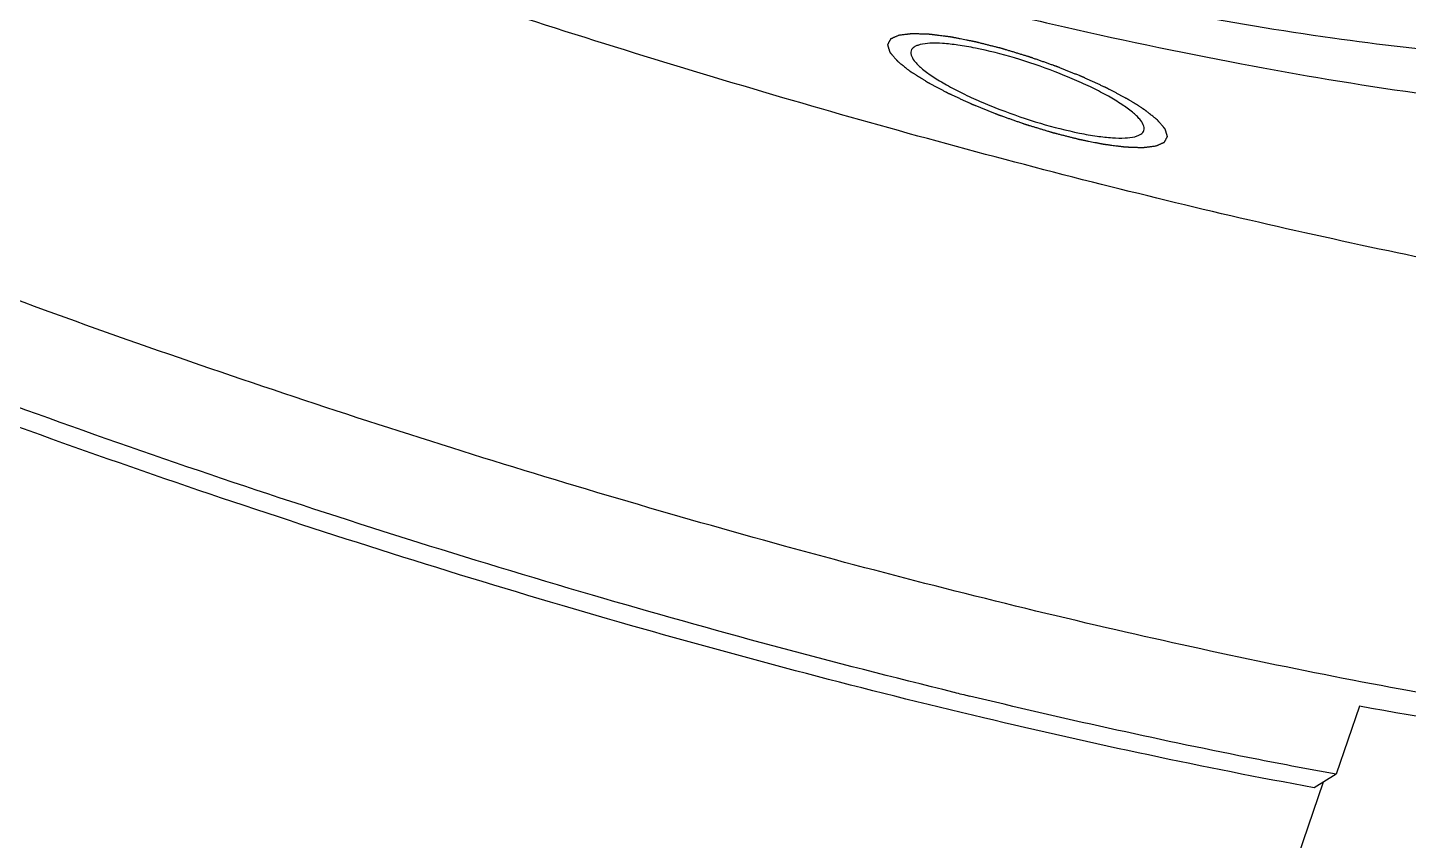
# Model space of a CAD drawing. Header units: millimetres. Extents: x 0 to 420, y 0 to 297.
# Drawn here: x 109.06 to 137.13, y 146.55 to 163.09 of the extents above; entities that cross this region are included whole.
import ezdxf

# ---------------------------------------------------------------- set-up
doc = ezdxf.new("R2010")
doc.units = ezdxf.units.MM
doc.header["$LTSCALE"] = 23.1
doc.linetypes.add('DASHED', pattern=[0.2, 0.1, -0.1])
doc.layers.get('0').update_dxf_attribs({"linetype": 'CONTINUOUS'})
doc.layers.add('3_ALL_AXES', color=7, linetype='CONTINUOUS')
doc.layers.add('7_ALL_FEATURES', color=7, linetype='CONTINUOUS')

msp = doc.modelspace()

# ---------------------------------------------------------------- linework, layer by layer
at = {"color": 4, "linetype": 'DASHED'}
msp.add_line((121.224, 106.443), (135.403, 147.742), dxfattribs=at)
at = {"color": 7, "linetype": 'CONTINUOUS'}
for points, knots in [([(161.192, 159.264), (161.151, 159.145), (161.047, 158.912), (160.751, 158.466), (160.205, 157.962), (159.339, 157.48), (158.25, 157.094), (156.941, 156.804), (155.417, 156.61), (153.686, 156.513), (151.757, 156.513), (149.639, 156.612), (147.345, 156.808), (144.888, 157.101), (141.319, 157.632), (136.56, 158.534), (130.584, 159.932), (124.337, 161.643), (117.963, 163.627), (111.608, 165.839), (105.415, 168.229), (99.527, 170.743), (94.078, 173.321), (89.893, 175.533), (86.866, 177.3), (85.468, 178.175), (84.801, 178.61)], [0, 0, 0, 0, 0.004615, 0.009356, 0.019641, 0.031602, 0.045669, 0.062071, 0.080907, 0.1022, 0.125913, 0.151976, 0.180286, 0.21072, 0.243131, 0.313227, 0.389133, 0.469235, 0.551805, 0.635047, 0.71715, 0.796331, 0.870885, 0.939237, 0.970654, 1, 1, 1, 1]), ([(144.73, 162.806), (144.476, 162.735), (143.925, 162.616), (143.035, 162.498), (142.035, 162.431), (140.495, 162.41), (138.328, 162.527), (135.475, 162.861), (132.318, 163.391), (128.915, 164.108), (125.328, 165), (122.893, 165.69), (121.656, 166.061)], [0, 0, 0, 0, 0.033697, 0.071853, 0.114482, 0.16153, 0.268413, 0.391234, 0.528151, 0.67693, 0.835152, 1, 1, 1, 1]), ([(121.668, 165.356), (123.055, 164.937), (125.786, 164.157), (129.81, 163.151), (133.627, 162.343), (137.165, 161.747), (140.357, 161.374), (142.776, 161.248), (144.491, 161.277), (145.6, 161.357), (146.582, 161.495), (147.189, 161.634), (147.468, 161.716)], [0, 0, 0, 0, 0.165363, 0.324125, 0.473362, 0.610565, 0.73342, 0.840024, 0.886805, 0.929081, 0.966805, 1, 1, 1, 1])]:
    msp.add_open_spline(points, degree=3, knots=knots, dxfattribs=at)
at = {"color": 2, "linetype": 'CONTINUOUS'}
for points in [[(126.769, 162.928), (126.762, 162.925), (126.748, 162.919), (126.727, 162.91), (126.706, 162.9), (126.685, 162.891), (126.668, 162.883), (126.654, 162.877), (126.643, 162.872), (126.635, 162.868), (126.628, 162.865), (126.623, 162.862), (126.617, 162.86), (126.613, 162.858), (126.609, 162.857), (126.607, 162.856), (126.605, 162.855), (126.604, 162.854), (126.603, 162.854), (126.602, 162.853), (126.602, 162.853), (126.601, 162.853), (126.601, 162.853), (126.601, 162.853), (126.601, 162.852), (126.601, 162.851), (126.6, 162.85), (126.599, 162.849), (126.599, 162.848), (126.597, 162.845), (126.596, 162.842), (126.594, 162.839), (126.592, 162.835), (126.589, 162.83), (126.586, 162.824), (126.582, 162.817), (126.577, 162.807), (126.571, 162.795), (126.564, 162.783), (126.559, 162.774), (126.555, 162.767), (126.552, 162.761), (126.549, 162.756), (126.548, 162.752), (126.546, 162.749), (126.544, 162.746), (126.543, 162.743), (126.542, 162.742), (126.541, 162.74), (126.541, 162.74), (126.54, 162.739), (126.54, 162.738), (126.54, 162.738), (126.54, 162.738), (126.54, 162.737), (126.54, 162.737), (126.54, 162.736), (126.541, 162.735), (126.541, 162.734), (126.541, 162.733), (126.542, 162.731), (126.543, 162.727), (126.544, 162.724), (126.546, 162.719), (126.547, 162.714), (126.549, 162.708), (126.551, 162.7), (126.554, 162.691), (126.558, 162.678), (126.563, 162.662), (126.568, 162.647), (126.572, 162.634), (126.575, 162.625), (126.577, 162.617), (126.579, 162.61), (126.581, 162.606), (126.582, 162.601), (126.583, 162.597), (126.584, 162.594), (126.585, 162.592), (126.585, 162.59), (126.586, 162.589), (126.586, 162.588), (126.586, 162.587), (126.586, 162.587), (126.586, 162.587), (126.587, 162.586), (126.587, 162.586), (126.588, 162.585), (126.589, 162.584), (126.59, 162.582), (126.592, 162.581), (126.594, 162.578), (126.597, 162.574), (126.601, 162.57), (126.606, 162.564), (126.611, 162.558), (126.618, 162.55), (126.626, 162.541), (126.635, 162.529), (126.649, 162.514), (126.665, 162.495), (126.681, 162.476), (126.694, 162.46), (126.704, 162.449), (126.712, 162.439), (126.719, 162.431), (126.724, 162.426), (126.729, 162.42), (126.733, 162.415), (126.736, 162.411), (126.738, 162.409), (126.74, 162.407), (126.741, 162.405), (126.742, 162.404), (126.743, 162.403), (126.743, 162.403), (126.743, 162.403), (126.744, 162.402), (126.745, 162.402), (126.746, 162.401), (126.747, 162.399), (126.749, 162.398), (126.752, 162.396), (126.755, 162.393), (126.761, 162.389), (126.767, 162.383), (126.775, 162.377), (126.783, 162.371), (126.794, 162.362), (126.807, 162.352), (126.823, 162.339), (126.845, 162.322), (126.871, 162.301), (126.898, 162.279), (126.919, 162.262), (126.935, 162.25), (126.948, 162.239), (126.959, 162.23), (126.967, 162.224), (126.975, 162.218), (126.982, 162.212), (126.987, 162.208), (126.99, 162.206), (126.993, 162.203), (126.995, 162.202), (126.997, 162.2), (126.998, 162.199), (126.999, 162.199), (127, 162.198), (127.002, 162.197), (127.005, 162.195), (127.007, 162.193), (127.011, 162.191), (127.015, 162.188), (127.023, 162.184), (127.032, 162.178), (127.042, 162.171), (127.053, 162.164), (127.068, 162.155), (127.086, 162.144), (127.107, 162.13), (127.136, 162.112), (127.172, 162.089), (127.209, 162.066), (127.237, 162.048), (127.259, 162.034), (127.281, 162.021), (127.299, 162.009), (127.313, 162), (127.322, 161.994), (127.329, 161.99), (127.335, 161.986), (127.339, 161.984), (127.343, 161.982), (127.344, 161.98), (127.346, 161.98), (127.347, 161.979), (127.35, 161.978), (127.353, 161.975), (127.359, 161.973), (127.366, 161.969), (127.374, 161.964), (127.385, 161.958), (127.403, 161.949), (127.425, 161.937), (127.452, 161.923), (127.478, 161.909), (127.514, 161.89), (127.558, 161.867), (127.602, 161.843), (127.637, 161.824), (127.664, 161.81), (127.69, 161.796), (127.713, 161.784), (127.73, 161.775), (127.741, 161.769), (127.75, 161.765), (127.757, 161.761), (127.762, 161.758), (127.766, 161.756), (127.768, 161.755), (127.77, 161.754), (127.772, 161.753), (127.775, 161.752), (127.779, 161.75), (127.785, 161.747), (127.793, 161.743), (127.804, 161.739), (127.816, 161.733), (127.837, 161.723), (127.863, 161.711), (127.894, 161.697), (127.925, 161.683), (127.966, 161.664), (128.017, 161.64), (128.079, 161.612), (128.131, 161.588), (128.172, 161.569), (128.198, 161.557), (128.219, 161.548), (128.234, 161.54), (128.247, 161.535), (128.256, 161.53), (128.261, 161.528), (128.265, 161.526), (128.269, 161.525), (128.275, 161.522), (128.284, 161.518), (128.298, 161.513), (128.315, 161.506), (128.337, 161.497), (128.364, 161.486), (128.408, 161.469), (128.463, 161.446), (128.53, 161.42), (128.596, 161.393), (128.651, 161.371), (128.695, 161.353), (128.723, 161.342), (128.745, 161.333), (128.761, 161.326), (128.775, 161.321), (128.785, 161.317), (128.79, 161.315), (128.794, 161.313), (128.799, 161.312), (128.804, 161.31), (128.814, 161.306), (128.829, 161.301), (128.846, 161.295), (128.869, 161.287), (128.898, 161.277), (128.944, 161.261), (129.001, 161.24), (129.07, 161.216), (129.139, 161.192), (129.197, 161.171), (129.243, 161.155), (129.272, 161.145), (129.295, 161.137), (129.312, 161.131), (129.326, 161.126), (129.336, 161.122), (129.342, 161.12), (129.346, 161.119), (129.351, 161.117), (129.356, 161.116), (129.366, 161.113), (129.381, 161.108), (129.398, 161.103), (129.421, 161.096), (129.45, 161.087), (129.496, 161.073), (129.554, 161.056), (129.623, 161.035), (129.692, 161.014), (129.75, 160.996), (129.796, 160.982), (129.825, 160.973), (129.848, 160.966), (129.865, 160.961), (129.879, 160.957), (129.89, 160.954), (129.895, 160.952), (129.9, 160.95), (129.904, 160.949), (129.91, 160.948), (129.919, 160.946), (129.934, 160.942), (129.951, 160.938), (129.973, 160.932), (130.001, 160.925), (130.047, 160.913), (130.103, 160.899), (130.171, 160.882), (130.228, 160.867), (130.273, 160.856), (130.307, 160.847), (130.341, 160.839), (130.369, 160.831), (130.392, 160.826), (130.406, 160.822), (130.417, 160.819), (130.426, 160.817), (130.433, 160.815), (130.438, 160.814), (130.441, 160.813), (130.443, 160.813), (130.445, 160.812), (130.447, 160.812), (130.452, 160.811), (130.458, 160.81), (130.466, 160.808), (130.476, 160.806), (130.489, 160.804), (130.509, 160.8), (130.535, 160.794), (130.566, 160.788), (130.597, 160.782), (130.638, 160.774), (130.689, 160.764), (130.741, 160.754), (130.782, 160.746), (130.812, 160.74), (130.843, 160.734), (130.869, 160.729), (130.889, 160.724), (130.902, 160.722), (130.913, 160.72), (130.92, 160.718), (130.927, 160.717), (130.931, 160.716), (130.934, 160.716), (130.936, 160.715), (130.937, 160.715), (130.94, 160.715), (130.944, 160.714), (130.949, 160.714), (130.956, 160.713), (130.965, 160.712), (130.976, 160.71), (130.994, 160.708), (131.017, 160.705), (131.044, 160.701), (131.071, 160.698), (131.107, 160.693), (131.153, 160.687), (131.198, 160.682), (131.234, 160.677), (131.261, 160.673), (131.284, 160.671), (131.302, 160.668), (131.315, 160.666), (131.329, 160.665), (131.34, 160.663), (131.349, 160.662), (131.355, 160.661), (131.359, 160.661), (131.363, 160.66), (131.366, 160.66), (131.368, 160.66), (131.37, 160.659), (131.371, 160.659), (131.373, 160.659), (131.375, 160.659), (131.378, 160.659), (131.382, 160.659), (131.386, 160.659), (131.394, 160.659), (131.403, 160.658), (131.414, 160.658), (131.426, 160.658), (131.441, 160.657), (131.459, 160.656), (131.482, 160.656), (131.511, 160.655), (131.549, 160.653), (131.586, 160.652), (131.616, 160.651), (131.638, 160.65), (131.657, 160.65), (131.672, 160.649), (131.683, 160.649), (131.694, 160.648), (131.704, 160.648), (131.711, 160.648), (131.716, 160.648), (131.72, 160.648), (131.722, 160.647), (131.725, 160.647), (131.726, 160.647), (131.727, 160.647), (131.728, 160.647), (131.728, 160.647), (131.729, 160.647), (131.73, 160.648), (131.732, 160.648), (131.734, 160.648), (131.737, 160.648), (131.741, 160.649), (131.746, 160.649), (131.754, 160.65), (131.762, 160.651), (131.771, 160.652), (131.782, 160.654), (131.796, 160.655), (131.813, 160.657), (131.836, 160.66), (131.864, 160.664), (131.899, 160.668), (131.944, 160.673), (131.978, 160.677), (132.001, 160.68)], [(132.001, 160.68), (132.008, 160.683), (132.022, 160.689), (132.043, 160.699), (132.064, 160.708), (132.085, 160.718), (132.102, 160.726), (132.116, 160.732), (132.127, 160.737), (132.136, 160.74), (132.142, 160.744), (132.148, 160.746), (132.153, 160.748), (132.157, 160.75), (132.161, 160.752), (132.163, 160.753), (132.165, 160.754), (132.166, 160.754), (132.167, 160.755), (132.168, 160.755), (132.168, 160.755), (132.169, 160.755), (132.169, 160.756), (132.169, 160.756), (132.169, 160.756), (132.17, 160.757), (132.17, 160.758), (132.171, 160.759), (132.172, 160.761), (132.173, 160.763), (132.174, 160.766), (132.176, 160.77), (132.178, 160.773), (132.181, 160.778), (132.184, 160.784), (132.188, 160.791), (132.193, 160.801), (132.2, 160.813), (132.206, 160.825), (132.211, 160.835), (132.215, 160.842), (132.218, 160.848), (132.221, 160.853), (132.223, 160.856), (132.225, 160.86), (132.226, 160.863), (132.228, 160.865), (132.228, 160.867), (132.229, 160.868), (132.229, 160.869), (132.23, 160.87), (132.23, 160.87), (132.23, 160.871), (132.23, 160.871), (132.23, 160.871), (132.23, 160.871), (132.23, 160.872), (132.23, 160.873), (132.229, 160.874), (132.229, 160.876), (132.228, 160.878), (132.227, 160.881), (132.226, 160.885), (132.225, 160.89), (132.223, 160.894), (132.221, 160.901), (132.219, 160.909), (132.216, 160.918), (132.212, 160.931), (132.207, 160.946), (132.202, 160.962), (132.198, 160.975), (132.195, 160.984), (132.193, 160.992), (132.191, 160.998), (132.19, 161.003), (132.188, 161.008), (132.187, 161.011), (132.186, 161.015), (132.185, 161.017), (132.185, 161.018), (132.185, 161.019), (132.184, 161.02), (132.184, 161.021), (132.184, 161.021), (132.184, 161.022), (132.183, 161.022), (132.183, 161.023), (132.182, 161.023), (132.181, 161.025), (132.18, 161.026), (132.178, 161.028), (132.176, 161.03), (132.173, 161.034), (132.169, 161.039), (132.164, 161.045), (132.159, 161.05), (132.153, 161.058), (132.145, 161.068), (132.135, 161.079), (132.122, 161.095), (132.105, 161.114), (132.089, 161.133), (132.076, 161.148), (132.066, 161.16), (132.058, 161.169), (132.051, 161.177), (132.046, 161.183), (132.042, 161.189), (132.038, 161.193), (132.034, 161.197), (132.032, 161.2), (132.031, 161.202), (132.029, 161.203), (132.028, 161.204), (132.028, 161.205), (132.027, 161.206), (132.027, 161.206), (132.026, 161.206), (132.026, 161.207), (132.025, 161.208), (132.023, 161.209), (132.021, 161.211), (132.018, 161.213), (132.015, 161.215), (132.01, 161.22), (132.003, 161.225), (131.995, 161.231), (131.987, 161.238), (131.976, 161.246), (131.963, 161.257), (131.947, 161.27), (131.926, 161.287), (131.899, 161.308), (131.872, 161.329), (131.851, 161.346), (131.835, 161.359), (131.822, 161.369), (131.811, 161.378), (131.803, 161.384), (131.795, 161.391), (131.788, 161.396), (131.783, 161.4), (131.78, 161.403), (131.777, 161.405), (131.775, 161.407), (131.773, 161.408), (131.772, 161.409), (131.771, 161.41), (131.77, 161.411), (131.768, 161.412), (131.766, 161.413), (131.763, 161.415), (131.759, 161.417), (131.755, 161.42), (131.748, 161.425), (131.739, 161.43), (131.728, 161.437), (131.717, 161.444), (131.703, 161.453), (131.684, 161.465), (131.663, 161.478), (131.634, 161.497), (131.598, 161.519), (131.562, 161.542), (131.533, 161.56), (131.511, 161.574), (131.49, 161.588), (131.471, 161.599), (131.457, 161.608), (131.448, 161.614), (131.441, 161.619), (131.435, 161.622), (131.431, 161.625), (131.428, 161.627), (131.426, 161.628), (131.425, 161.629), (131.423, 161.63), (131.421, 161.631), (131.417, 161.633), (131.411, 161.636), (131.405, 161.639), (131.396, 161.644), (131.385, 161.65), (131.367, 161.659), (131.345, 161.671), (131.318, 161.685), (131.292, 161.699), (131.257, 161.718), (131.212, 161.742), (131.168, 161.765), (131.133, 161.784), (131.106, 161.798), (131.08, 161.812), (131.058, 161.824), (131.04, 161.833), (131.029, 161.839), (131.02, 161.844), (131.014, 161.847), (131.008, 161.85), (131.004, 161.852), (131.002, 161.854), (131, 161.855), (130.998, 161.855), (130.996, 161.857), (130.991, 161.859), (130.985, 161.862), (130.977, 161.865), (130.967, 161.87), (130.954, 161.876), (130.933, 161.885), (130.907, 161.897), (130.877, 161.911), (130.846, 161.926), (130.804, 161.945), (130.753, 161.968), (130.691, 161.997), (130.639, 162.021), (130.598, 162.04), (130.572, 162.051), (130.552, 162.061), (130.536, 162.068), (130.523, 162.074), (130.514, 162.078), (130.509, 162.08), (130.505, 162.082), (130.501, 162.084), (130.496, 162.086), (130.486, 162.09), (130.472, 162.096), (130.456, 162.102), (130.434, 162.111), (130.406, 162.122), (130.362, 162.14), (130.307, 162.162), (130.241, 162.189), (130.174, 162.215), (130.119, 162.238), (130.075, 162.255), (130.048, 162.266), (130.026, 162.275), (130.009, 162.282), (129.995, 162.288), (129.986, 162.291), (129.98, 162.294), (129.976, 162.295), (129.972, 162.297), (129.966, 162.299), (129.956, 162.302), (129.941, 162.307), (129.924, 162.314), (129.901, 162.322), (129.872, 162.332), (129.826, 162.348), (129.769, 162.368), (129.7, 162.393), (129.631, 162.417), (129.573, 162.437), (129.527, 162.453), (129.499, 162.463), (129.476, 162.471), (129.458, 162.478), (129.444, 162.483), (129.434, 162.486), (129.428, 162.488), (129.424, 162.49), (129.42, 162.491), (129.414, 162.493), (129.404, 162.496), (129.389, 162.5), (129.372, 162.505), (129.349, 162.512), (129.32, 162.521), (129.274, 162.535), (129.216, 162.553), (129.147, 162.574), (129.078, 162.595), (129.02, 162.612), (128.974, 162.626), (128.946, 162.635), (128.922, 162.642), (128.905, 162.647), (128.891, 162.652), (128.881, 162.655), (128.875, 162.657), (128.871, 162.658), (128.866, 162.659), (128.861, 162.66), (128.851, 162.663), (128.837, 162.667), (128.82, 162.671), (128.797, 162.677), (128.769, 162.684), (128.724, 162.695), (128.667, 162.71), (128.599, 162.727), (128.543, 162.741), (128.497, 162.753), (128.463, 162.761), (128.429, 162.77), (128.401, 162.777), (128.378, 162.783), (128.364, 162.786), (128.353, 162.789), (128.345, 162.791), (128.337, 162.793), (128.332, 162.795), (128.33, 162.795), (128.327, 162.796), (128.326, 162.796), (128.323, 162.797), (128.319, 162.798), (128.312, 162.799), (128.304, 162.8), (128.294, 162.802), (128.281, 162.805), (128.261, 162.809), (128.235, 162.814), (128.204, 162.82), (128.173, 162.826), (128.132, 162.834), (128.081, 162.844), (128.03, 162.855), (127.989, 162.863), (127.958, 162.869), (127.927, 162.875), (127.901, 162.88), (127.881, 162.884), (127.868, 162.887), (127.858, 162.889), (127.85, 162.89), (127.844, 162.891), (127.839, 162.892), (127.837, 162.893), (127.835, 162.893), (127.833, 162.893), (127.831, 162.894), (127.827, 162.894), (127.821, 162.895), (127.814, 162.896), (127.805, 162.897), (127.794, 162.898), (127.776, 162.901), (127.753, 162.904), (127.726, 162.907), (127.699, 162.911), (127.663, 162.915), (127.618, 162.921), (127.572, 162.927), (127.536, 162.932), (127.509, 162.935), (127.487, 162.938), (127.468, 162.94), (127.455, 162.942), (127.441, 162.944), (127.43, 162.945), (127.421, 162.946), (127.415, 162.947), (127.411, 162.948), (127.407, 162.948), (127.405, 162.948), (127.402, 162.949), (127.401, 162.949), (127.399, 162.949), (127.397, 162.949), (127.395, 162.949), (127.392, 162.949), (127.389, 162.949), (127.384, 162.95), (127.376, 162.95), (127.367, 162.95), (127.356, 162.951), (127.345, 162.951), (127.33, 162.951), (127.311, 162.952), (127.289, 162.953), (127.259, 162.954), (127.221, 162.955), (127.184, 162.956), (127.154, 162.957), (127.132, 162.958), (127.113, 162.959), (127.098, 162.959), (127.087, 162.96), (127.076, 162.96), (127.067, 162.96), (127.059, 162.961), (127.054, 162.961), (127.051, 162.961), (127.048, 162.961), (127.046, 162.961), (127.044, 162.961), (127.043, 162.961), (127.042, 162.961), (127.042, 162.961), (127.041, 162.961), (127.04, 162.961), (127.038, 162.961), (127.036, 162.96), (127.033, 162.96), (127.03, 162.96), (127.024, 162.959), (127.017, 162.958), (127.008, 162.957), (127, 162.956), (126.988, 162.955), (126.974, 162.953), (126.957, 162.951), (126.934, 162.948), (126.906, 162.945), (126.872, 162.941), (126.826, 162.935), (126.792, 162.931), (126.769, 162.928)]]:
    msp.add_open_spline(points, degree=3, knots=[0, 0, 0, 0, 0.007812, 0.015625, 0.023438, 0.03125, 0.039062, 0.042969, 0.046875, 0.050781, 0.052734, 0.054688, 0.056641, 0.058594, 0.05957, 0.060547, 0.061035, 0.061523, 0.062012, 0.062256, 0.062378, 0.0625, 0.062622, 0.062744, 0.062988, 0.063477, 0.063965, 0.064453, 0.06543, 0.066406, 0.068359, 0.070312, 0.072266, 0.074219, 0.078125, 0.082031, 0.085938, 0.09375, 0.101562, 0.105469, 0.109375, 0.113281, 0.115234, 0.117188, 0.119141, 0.121094, 0.12207, 0.123047, 0.123535, 0.124023, 0.124512, 0.124756, 0.124878, 0.125, 0.125122, 0.125244, 0.125488, 0.125977, 0.126465, 0.126953, 0.12793, 0.128906, 0.130859, 0.132812, 0.134766, 0.136719, 0.140625, 0.144531, 0.148438, 0.15625, 0.164062, 0.167969, 0.171875, 0.175781, 0.177734, 0.179688, 0.181641, 0.183594, 0.18457, 0.185547, 0.186035, 0.186523, 0.187012, 0.187256, 0.187378, 0.1875, 0.187622, 0.187744, 0.187988, 0.188477, 0.188965, 0.189453, 0.19043, 0.191406, 0.193359, 0.195312, 0.197266, 0.199219, 0.203125, 0.207031, 0.210938, 0.21875, 0.226562, 0.230469, 0.234375, 0.238281, 0.240234, 0.242188, 0.244141, 0.246094, 0.24707, 0.248047, 0.248535, 0.249023, 0.249512, 0.249756, 0.249878, 0.25, 0.250122, 0.250244, 0.250488, 0.250977, 0.251465, 0.251953, 0.25293, 0.253906, 0.255859, 0.257812, 0.259766, 0.261719, 0.265625, 0.269531, 0.273438, 0.28125, 0.289062, 0.292969, 0.296875, 0.300781, 0.302734, 0.304688, 0.306641, 0.308594, 0.30957, 0.310547, 0.311035, 0.311523, 0.312012, 0.312256, 0.3125, 0.312744, 0.312988, 0.313477, 0.313965, 0.314453, 0.31543, 0.316406, 0.318359, 0.320312, 0.322266, 0.324219, 0.328125, 0.332031, 0.335938, 0.34375, 0.351562, 0.355469, 0.359375, 0.363281, 0.367188, 0.369141, 0.371094, 0.37207, 0.373047, 0.374023, 0.374512, 0.374756, 0.375, 0.375244, 0.375488, 0.375977, 0.376953, 0.37793, 0.378906, 0.380859, 0.382812, 0.386719, 0.390625, 0.394531, 0.398438, 0.40625, 0.414062, 0.417969, 0.421875, 0.425781, 0.429688, 0.431641, 0.433594, 0.43457, 0.435547, 0.436523, 0.437012, 0.437256, 0.4375, 0.437744, 0.437988, 0.438477, 0.439453, 0.44043, 0.441406, 0.443359, 0.445312, 0.449219, 0.453125, 0.457031, 0.460938, 0.46875, 0.476562, 0.484375, 0.488281, 0.492188, 0.494141, 0.496094, 0.498047, 0.499023, 0.499512, 0.5, 0.500488, 0.500977, 0.501953, 0.503906, 0.505859, 0.507812, 0.511719, 0.515625, 0.523438, 0.53125, 0.539062, 0.546875, 0.550781, 0.554688, 0.556641, 0.558594, 0.560547, 0.561523, 0.562012, 0.5625, 0.562988, 0.563477, 0.564453, 0.566406, 0.568359, 0.570312, 0.574219, 0.578125, 0.585938, 0.59375, 0.601562, 0.609375, 0.613281, 0.617188, 0.619141, 0.621094, 0.623047, 0.624023, 0.624512, 0.625, 0.625488, 0.625977, 0.626953, 0.628906, 0.630859, 0.632812, 0.636719, 0.640625, 0.648438, 0.65625, 0.664062, 0.671875, 0.675781, 0.679688, 0.681641, 0.683594, 0.685547, 0.686523, 0.687012, 0.6875, 0.687988, 0.688477, 0.689453, 0.691406, 0.693359, 0.695312, 0.699219, 0.703125, 0.710938, 0.71875, 0.726562, 0.730469, 0.734375, 0.738281, 0.742188, 0.744141, 0.746094, 0.74707, 0.748047, 0.749023, 0.749512, 0.749756, 0.75, 0.750244, 0.750488, 0.750977, 0.751953, 0.75293, 0.753906, 0.755859, 0.757812, 0.761719, 0.765625, 0.769531, 0.773438, 0.78125, 0.789062, 0.792969, 0.796875, 0.800781, 0.804688, 0.806641, 0.808594, 0.80957, 0.810547, 0.811523, 0.812012, 0.812256, 0.8125, 0.812744, 0.812988, 0.813477, 0.814453, 0.81543, 0.816406, 0.818359, 0.820312, 0.824219, 0.828125, 0.832031, 0.835938, 0.84375, 0.851562, 0.855469, 0.859375, 0.863281, 0.865234, 0.867188, 0.869141, 0.871094, 0.87207, 0.873047, 0.873535, 0.874023, 0.874512, 0.874756, 0.875, 0.875244, 0.875488, 0.875977, 0.876465, 0.876953, 0.87793, 0.878906, 0.880859, 0.882812, 0.884766, 0.886719, 0.890625, 0.894531, 0.898438, 0.90625, 0.914062, 0.917969, 0.921875, 0.925781, 0.927734, 0.929688, 0.931641, 0.933594, 0.93457, 0.935547, 0.936035, 0.936523, 0.937012, 0.937256, 0.937378, 0.9375, 0.937622, 0.937744, 0.937988, 0.938477, 0.938965, 0.939453, 0.94043, 0.941406, 0.943359, 0.945312, 0.947266, 0.949219, 0.953125, 0.957031, 0.960938, 0.96875, 0.976562, 0.984375, 1, 1, 1, 1], dxfattribs=at)
at = {"layer": '3_ALL_AXES', "color": 7, "linetype": 'CONTINUOUS'}
for points, knots in [([(127.021, 162.616), (126.994, 162.539), (127.07, 162.418), (127.171, 162.313), (127.29, 162.208), (127.478, 162.073), (127.75, 161.91), (128.071, 161.743), (128.433, 161.577), (128.958, 161.363), (129.628, 161.135), (130.292, 160.964), (130.783, 160.877), (131.092, 160.842), (131.348, 160.836), (131.501, 160.851), (131.565, 160.867)], [0, 0, 0, 0, 0.04826, 0.067199, 0.089118, 0.141638, 0.204867, 0.277196, 0.356632, 0.4409, 0.613991, 0.776392, 0.847672, 0.909608, 0.960703, 1, 1, 1, 1]), ([(127.205, 162.741), (127.182, 162.735), (127.139, 162.722), (127.083, 162.694), (127.043, 162.66), (127.026, 162.631), (127.021, 162.616)], [0, 0, 0, 0, 0.313588, 0.577497, 0.800822, 1, 1, 1, 1]), ([(131.75, 160.992), (131.776, 161.069), (131.7, 161.191), (131.599, 161.295), (131.481, 161.401), (131.292, 161.535), (131.02, 161.699), (130.699, 161.866), (130.337, 162.031), (129.812, 162.245), (129.142, 162.473), (128.478, 162.645), (127.987, 162.732), (127.679, 162.766), (127.422, 162.773), (127.27, 162.757), (127.205, 162.741)], [0, 0, 0, 0, 0.04826, 0.067199, 0.089118, 0.141638, 0.204867, 0.277196, 0.356632, 0.4409, 0.613991, 0.776392, 0.847672, 0.909608, 0.960703, 1, 1, 1, 1]), ([(131.565, 160.867), (131.588, 160.873), (131.631, 160.886), (131.687, 160.914), (131.728, 160.949), (131.745, 160.978), (131.75, 160.992)], [0, 0, 0, 0, 0.313588, 0.577497, 0.800822, 1, 1, 1, 1])]:
    msp.add_open_spline(points, degree=3, knots=knots, dxfattribs=at)
at = {"layer": '7_ALL_FEATURES', "color": 7, "linetype": 'CONTINUOUS'}
for p, q in [((136.132, 149.283), (135.657, 147.899)), ((135.657, 147.899), (135.213, 147.624))]:
    msp.add_line(p, q, dxfattribs=at)
msp.add_arc((164.631, 299.994), 154.849, 256.27713, 256.39526, dxfattribs=at)
for points, knots in [([(135.213, 147.624), (132.96, 148.036), (128.3, 149.033), (121.201, 150.905), (113.892, 153.166), (106.617, 155.741), (99.622, 158.542), (94.103, 161.039), (90.012, 163.087), (87.223, 164.585), (84.668, 166.067), (83.066, 167.079), (82.309, 167.582)], [0, 0, 0, 0, 0.120857, 0.251361, 0.387388, 0.524578, 0.658535, 0.784986, 0.844145, 0.899971, 0.952048, 1, 1, 1, 1]), ([(142.766, 148.716), (140.886, 148.952), (136.942, 149.581), (130.832, 150.869), (124.339, 152.525), (117.631, 154.508), (110.878, 156.767), (104.254, 159.246), (97.928, 161.88), (93.867, 163.763), (91.919, 164.724)], [0, 0, 0, 0, 0.106201, 0.223786, 0.349987, 0.481764, 0.615909, 0.749143, 0.878215, 1, 1, 1, 1]), ([(127.897, 149.565), (125.431, 150.167), (120.436, 151.516), (112.979, 153.868), (105.594, 156.53), (100.765, 158.5), (98.41, 159.526)], [0, 0, 0, 0, 0.244381, 0.498009, 0.752641, 1, 1, 1, 1]), ([(135.657, 147.899), (135.058, 148.008), (132.563, 148.484), (130.083, 149.036), (128.207, 149.49)], [0, 0, 0, 0, 0.239964, 1, 1, 1, 1]), ([(143.726, 148.211), (142.512, 148.323), (139.972, 148.628), (137.449, 149.043), (136.132, 149.283)], [0, 0, 0, 0, 0.476631, 1, 1, 1, 1])]:
    msp.add_open_spline(points, degree=3, knots=knots, dxfattribs=at)

doc.saveas('drawing.dxf')
